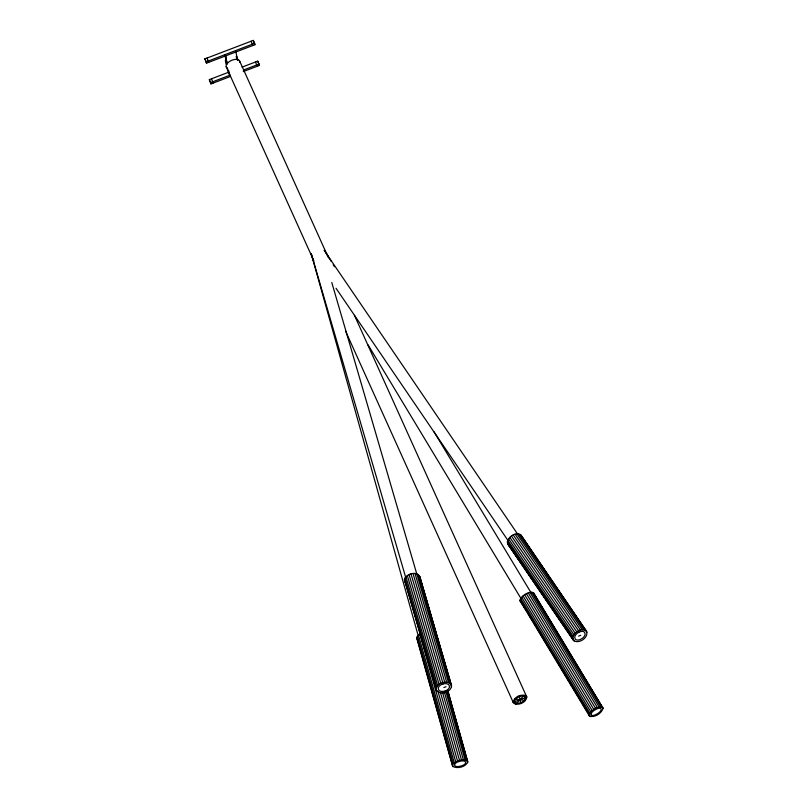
<?xml version="1.0" encoding="UTF-8"?>
<svg xmlns="http://www.w3.org/2000/svg" width="808" height="808" viewBox="0 0 808 808"><rect width="100%" height="100%" fill="white"/><g stroke="black" fill="none" stroke-linecap="round" stroke-linejoin="round"><path stroke-width="1.21" d="M452.46 765.731L416.726 638.179L417.433 636.26L420.009 634.31L455.742 761.873L453.167 763.812L452.551 764.812L452.884 766.519C457.591 768.933 465.984 767.024 467.771 761.762L447.693 690.082M519.958 600.657C521.392 595.547 528.331 591.092 533.502 592.739L603.061 708.273C601.617 713.393 594.688 717.847 589.517 716.191L519.958 600.657L526.271 610.454M533.502 592.739L535.664 597.708M602.717 707.525C597.546 705.869 590.608 710.323 589.173 715.444L589.517 716.191M507.353 541.966C508.404 536.502 516.039 531.442 520.988 535.118L586.396 631.048C589.244 637.431 578.74 644.572 573.448 640.411L508.05 544.481L507.353 541.966L572.761 637.896L573.448 640.411M572.761 637.896C573.811 632.432 581.447 627.372 586.396 631.048M404.444 579.498C406.151 573.64 416.726 570.65 419.806 576.66L451.541 685.457C451.692 692.335 439.35 695.981 436.209 689.628L404.444 579.498L436.754 690.83M451.541 685.457C448.389 679.104 436.057 682.75 436.209 689.628M226.998 64.165L225.361 60.539L226.179 64.367M515.777 704.212L524.21 695.193M225.755 56.499L225.735 57.661M455.742 761.873C459.237 760.298 463.832 758.773 467.347 760.974L467.771 761.762M204.939 58.843L253.278 40.4L254.611 43.339L254.904 44.713L206.555 63.155L204.939 58.843L206.555 63.155M206.262 61.792L254.611 43.339M230.522 76.447L210.979 83.901L209.656 80.962L209.363 79.598L228.401 72.336L227.694 69.003M242.036 67.135L257.702 61.155L259.035 64.105L259.328 65.458L243.258 71.589M210.979 83.901L210.696 82.547L229.735 75.275L228.785 70.831M243.37 70.074L259.035 64.105M443.875 687.547L446.046 686.709M578.599 636.138L580.689 635.34M513.221 702.283L526.765 697.122M514.635 698.849L525.351 700.556M508.05 544.481L525.422 569.276M520.988 535.118L586.982 632.179M519.958 534.3L585.366 630.23M547.279 575.165L549.41 578.296M518.574 533.856L583.972 629.785M324.139 250.318L517.787 534.33M516.908 533.815L582.305 629.745M515.08 534.179L580.477 630.109M513.201 534.916L578.609 630.846M511.424 535.997L576.821 631.927M509.838 537.34L575.245 633.27M508.586 538.855L573.993 634.785M336.027 288.254L508.414 541.097M507.737 540.431L573.145 636.361M526.846 571.367L537.512 587.002M538.926 589.093L542.481 594.304M543.905 596.395L549.591 604.727M551.016 606.818L554.571 612.03M555.995 614.12L566.66 629.755M568.075 631.846L574.478 641.229M507.454 543.34L572.862 639.269M533.846 593.496L603.061 708.273M532.704 592.284L601.92 707.061M537.603 600.93L538.896 603.071M540.835 606.293L542.128 608.434M543.42 610.575L545.36 613.797M563.479 643.835L564.772 645.976M566.711 649.198L568.004 651.349M569.297 653.49L571.236 656.712M573.175 659.924L574.468 662.075M576.417 665.287L577.71 667.438M531.502 592.153L600.718 706.929M324.432 250.086L331.331 261.519M333.209 264.63L334.462 266.711M434.058 431.876L531.098 592.799M529.987 592.355L599.203 707.141M528.27 592.89L597.486 707.677M526.452 593.708L595.668 708.495M524.675 594.749L593.89 709.535M523.049 595.95L592.264 710.737M521.685 597.223L590.9 712.01M368.004 344.794L521.402 599.193M520.675 598.496L589.89 713.272M520.079 599.657L589.295 714.444M527.563 612.595L532.745 621.18M534.038 623.322L535.977 626.543M537.27 628.685L542.451 637.27M543.744 639.421L545.683 642.633M546.976 644.784L552.147 653.359M553.44 655.51L555.379 658.722M556.682 660.873L568.317 680.185M569.61 682.326L571.559 685.548M572.852 687.689L578.023 696.274M579.316 698.415L581.255 701.637M582.548 703.778L587.729 712.363M589.022 714.504L590.315 716.656M526.755 696.961L526.25 696.092C521.685 693.405 513.545 696.971 513.231 702.445L513.736 703.303C518.302 706 526.442 702.425 526.755 696.961L354.429 315.292M416.726 638.179L417.15 638.966M404.475 580.831L405.02 582.033M254.904 44.713L253.278 40.4M251.096 41.228L252.722 45.551M259.328 65.458L257.702 61.155M255.52 61.984L257.146 66.296M239.713 61.226L328.472 257.813M238.087 59.944L236.451 56.307L237.259 60.135M236.189 56.812L237.522 59.752L235.865 51.975M226.189 66.71L313.908 260.994M345.571 331.118L513.231 702.445M228.401 72.336L229.735 75.275M207.06 58.035L208.676 62.347M211.534 78.77L213.161 83.073M209.363 79.598L210.696 82.547M419.261 575.458L450.995 684.255M451.561 686.79L419.806 576.66M418.221 574.478L449.955 683.275M331.775 282.517L416.675 573.579M416.766 573.791L448.501 682.588M414.999 573.448L446.733 682.245M413.029 573.468L444.764 682.265M410.999 573.852L442.744 682.649M409.06 574.559L440.794 683.356M407.333 575.548L439.067 684.346M405.929 576.76L437.663 685.558M311.312 253.813L405.838 577.871M404.939 578.104L436.684 686.901M447.612 690.517L467.347 760.974M447.602 691.012L467.68 762.681M447.036 691.133L466.428 760.379M445.693 690.759L465.085 760.005M444.349 691.86L463.408 759.894M442.441 692.012L461.499 760.035M440.441 692.405L459.5 760.439M438.138 691.82L457.54 761.065M418.524 635.25L454.258 762.813M311.181 253.591L418.423 636.421M417.433 636.26L453.167 763.812M416.817 637.249L452.884 766.519M519.19 695.91L520.807 703.495M225.604 55.893L227.26 63.67L224.745 55.176M521.574 536.249L521.685 537.633M239.764 62.277A7.312 3.828 -24.3 0 0 235.401 59.388A7.312 3.828 -24.3 0 0 227.412 63.287L226.553 64.489A7.312 3.828 -24.3 0 0 227.634 68.195M225.735 60.105A2.05 1.071 -24.3 0 1 225.755 59.216M454.571 764.52L454.813 765.772A5.929 2.515 -15.6 0 0 459.116 766.459L462.024 765.711A5.686 2.414 -15.6 0 0 465.661 762.974L465.418 761.722A5.929 2.515 -15.6 0 0 461.115 761.035L458.207 761.782A5.686 2.414 -15.6 0 0 454.571 764.52M591.113 713.767L591.274 715.05A5.686 2.272 -31.1 0 0 595.092 714.939L597.738 713.575A5.929 2.373 -31.1 0 0 601.122 709.949L600.96 708.666A5.686 2.272 -31.1 0 0 597.132 708.778L594.496 710.141A5.929 2.373 -31.1 0 0 591.113 713.767M578.952 632.21L577.659 632.987A5.686 3.454 -34.3 0 0 574.73 637.28L575.235 639.108A5.929 3.606 -34.3 0 0 579.538 639.785L582.184 638.461A5.686 3.454 -34.3 0 0 585.113 634.169L584.608 632.351A5.929 3.606 -34.3 0 0 580.306 631.664L578.952 632.21M443.067 683.962L441.643 684.477A5.929 3.747 -16.3 0 0 438.259 688.103L438.673 689.961A5.686 3.596 -16.3 0 0 443.208 691.406L446.097 690.608A5.929 3.747 -16.3 0 0 449.49 686.982L449.066 685.123A5.686 3.596 -16.3 0 0 444.541 683.679L443.067 683.962M517.837 703.374A5.848 3.06 -24.3 0 0 525.432 697.627A5.848 3.06 -24.3 0 0 516.716 698.102A5.848 3.06 -24.3 0 0 517.837 703.374"/></g></svg>
